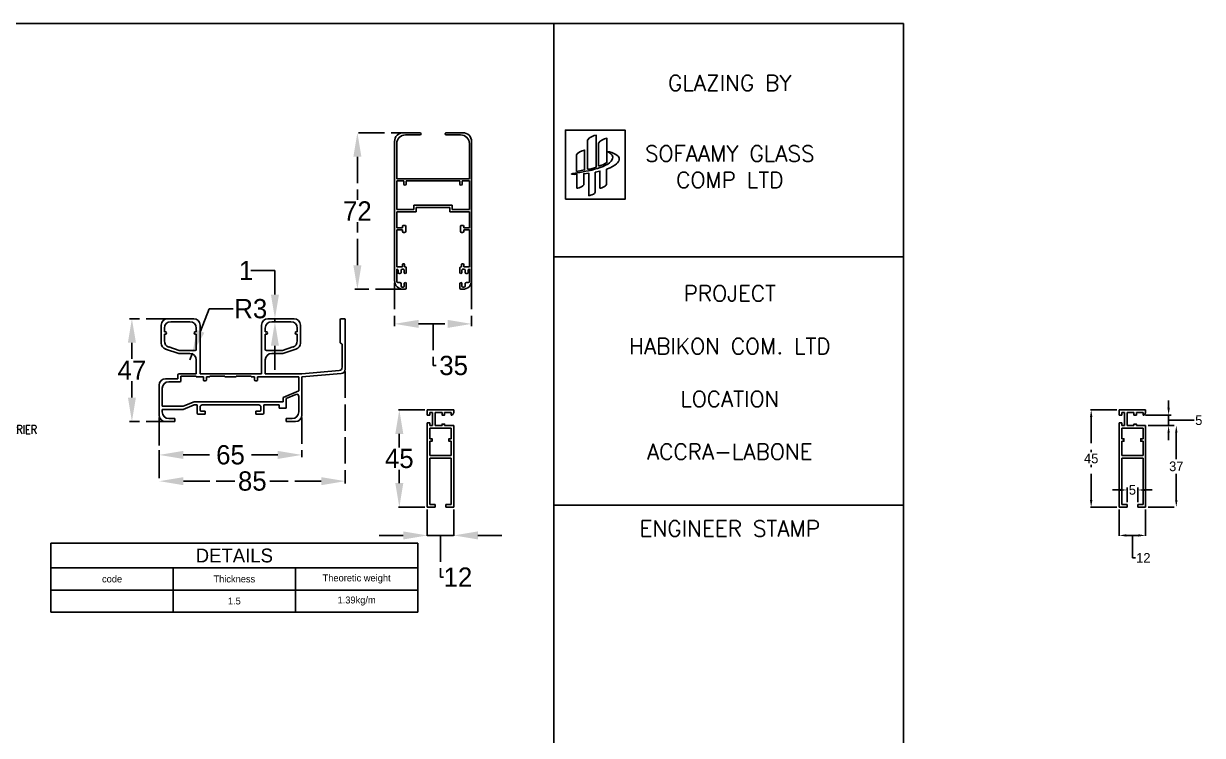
# Model space of a CAD drawing. Header units: millimetres. Extents: x -27371 to -844, y 11365 to 35579.
# Drawn here: x -14445 to -13907, y 11690 to 12015 of the extents above; entities that cross this region are included whole.
import ezdxf
from ezdxf import colors
from ezdxf.entities.mleader import LeaderData, LeaderLine
from ezdxf.math import Vec2, Vec3

# ---------------------------------------------------------------- set-up
doc = ezdxf.new("R2010")
doc.units = ezdxf.units.MM
doc.linetypes.add('ACAD_ISO02W100', pattern=[15, 12, -3])
doc.linetypes.add('ACAD_ISO12W100', pattern=[21, 12, -3, 0, -3, 0, -3])
doc.layers.get('Defpoints').update_dxf_attribs({"color": 140})
doc.layers.add('TEXT', color=7, linetype='Continuous', lineweight=20)
doc.styles.add('Annotative', font='romans.shx')
doc.styles.add('RomanS', font='romans.shx')
doc.dimstyles.new('1-1', dxfattribs={"dimscale": 1.1, "dimtxt": 3, "dimasz": 1.5, "dimexe": 1, "dimexo": 1, "dimtad": 0, "dimtih": 1, "dimtoh": 1, "dimdec": 1, "dimdsep": 46, "dimtxsty": 'Standard', "dimcen": 2.5, "dimclrd": 1, "dimclre": 1, "dimclrt": 7, "dimadec": 0, "dimazin": 0, "dimtfac": 1, "dimtdec": 1, "dimtmove": 1, "dimatfit": 3, "dimfxl": 1, "dimlwd": -1, "dimlwe": -1, "dimarcsym": 0})

# ---------------------------------------------------------------- blocks, each defined once
blk = doc.blocks.new('_DotSmall')
at = {"color": 0, "linetype": 'ByBlock', "const_width": 0.5}
blk.add_lwpolyline([(-0.0625, 0, 1), (0.0625, 0, 1)], format="xyb", close=True, dxfattribs=at)
blk = doc.blocks.new('trialco frame without cover')
at = {"color": 5}
for p, q in [((-77.8, 46.5), (-77.8, 23.96)), ((-77.3, 47), (-76, 47)), ((-75.5, 46.5), (-75.5, 36)), ((-57.3, 35.81), (-57.3, 44.1)), ((-54.4, 47), (-42.5, 47)), ((-53, 45.6), (-44.2, 45.6)), ((-39.6, 21.8), (-39.6, 44.1)), ((-11.5, 21.8), (-11.5, 44.1)), ((3.3, 47), (-8.6, 47)), ((1.9, 45.6), (-6.9, 45.6)), ((6.2, 35.81), (6.2, 44.1)), ((-55.9, 41), (-55.9, 42.7)), ((-55.9, 41), (-55.4, 41)), ((-55.9, 36.82), (-55.9, 40)), ((-55.4, 40), (-55.9, 40)), ((-54.9, 40.5), (-54.9, 40.5)), ((-42.3, 40.5), (-42.3, 40.5)), ((-41.3, 41), (-41.8, 41)), ((-41.8, 40), (-41.3, 40)), ((-41.3, 42.7), (-41.3, 41)), ((-41.3, 40), (-41.3, 33)), ((-9.8, 42.7), (-9.8, 41)), ((-9.8, 41), (-9.3, 41)), ((-9.3, 40), (-9.8, 40)), ((-9.8, 40), (-9.8, 33)), ((-8.8, 40.5), (-8.8, 40.5)), ((3.8, 40.5), (3.8, 40.5)), ((4.8, 41), (4.3, 41)), ((4.3, 40), (4.8, 40)), ((4.8, 41), (4.8, 42.7)), ((4.8, 36.82), (4.8, 40)), ((-75.5, 36), (-76.4, 35.31)), ((-76.4, 35.31), (-76.4, 24.79)), ((-49.3, 31.1), (-55.3, 33.05)), ((-49.08, 32.5), (-53.9, 34.07)), ((-49.08, 32.5), (-41.8, 32.5)), ((-2.02, 32.5), (-9.3, 32.5)), ((-2.02, 32.5), (2.8, 34.07)), ((-1.8, 31.1), (4.2, 33.05)), ((-49.3, 31.1), (-44.2, 31.1)), ((-41.3, 21.8), (-41.3, 28.2)), ((-9.8, 21.8), (-9.8, 28.2)), ((-1.8, 31.1), (-6.9, 31.1)), ((-58, 20.4), (-75.97, 21.97)), ((-57.94, 21.8), (-75.03, 23.3)), ((-57.94, 21.8), (-56.6, 21.8)), ((-57.94, 21.8), (-57.3, 21.8)), ((-56.6, 21.8), (-41.3, 21.8)), ((-39.6, 21.8), (-11.5, 21.8)), ((-9.8, 21.8), (-1.9, 21.8)), ((-58, 3), (-58, 20.4)), ((-56.6, 20.4), (-37.8, 20.4)), ((-56.6, 14), (-56.6, 20.4)), ((-37.8, 20.4), (-37.8, 19.1)), ((-37.3, 18.6), (-36.9, 18.6)), ((-36.4, 20.4), (-34.8, 20.4)), ((-36.4, 19.1), (-36.4, 20.4)), ((-34.8, 20.7), (-28, 20.7)), ((-34.8, 20.4), (-34.8, 20.7)), ((-28, 20.4), (-28, 20.7)), ((-28, 20.4), (-22.8, 20.4)), ((-16, 20.7), (-22.8, 20.7)), ((-22.8, 20.4), (-22.8, 20.7)), ((-16, 20.4), (-16, 20.7)), ((-16, 20.4), (-14.4, 20.4)), ((-14.4, 19.1), (-14.4, 20.4)), ((-13.5, 18.6), (-13.9, 18.6)), ((-13, 20.4), (-9.8, 20.4)), ((-13, 20.4), (-13, 19.1)), ((-9.8, 20.7), (-2.8, 20.7)), ((-9.8, 20.7), (-9.8, 20.4)), ((-2.8, 18.7), (-2.8, 20.7)), ((-2.3, 18.2), (2.8, 18.2)), ((-1.4, 19.6), (-1.4, 21.3)), ((-1.4, 19.6), (4.2, 19.6)), ((7.2, 3), (7.2, 16.6)), ((-49.4, 11.08), (-56.6, 14)), ((-56.6, 4.4), (-56.6, 11.48)), ((-50.8, 10.5), (-55.2, 12.4)), ((-49.4, 9), (-49.4, 11.08)), ((5.8, 7), (5.8, 15.2)), ((-50.8, 9), (-50.8, 10.5)), ((-50.8, 6.2), (-50.8, 9)), ((-47.6, 6.2), (-50.8, 6.2)), ((-49.4, 9), (-8.8, 9)), ((-40.6, 7.6), (-47.6, 7.6)), ((-47.6, 7.6), (-47.6, 6.2)), ((-40.6, 3.9), (-40.6, 7.6)), ((-39.3, 5.3), (-39.3, 6.6)), ((-38.3, 7.6), (-12.5, 7.6)), ((-11.5, 5.3), (-11.5, 6.6)), ((-10.2, 3.9), (-10.2, 7.6)), ((-10.2, 7.6), (-8.8, 7.6)), ((-8.8, 9), (-3.8, 7)), ((-8.8, 7.6), (-3.8, 5.6)), ((-3.8, 7), (5.8, 7)), ((-3.8, 5.6), (5.8, 5.6)), ((5.8, 4.4), (5.8, 5.6)), ((-55, 0), (-50.8, 0)), ((-53.6, 1.4), (-50.8, 1.4)), ((-50.8, 1.4), (-50.8, 0)), ((-40.1, 3.4), (-36.9, 3.4)), ((-38.8, 4.8), (-36.9, 4.8)), ((-36.9, 3.4), (-36.9, 4.8)), ((-13.9, 3.4), (-13.9, 4.8)), ((-12, 4.8), (-13.9, 4.8)), ((-10.7, 3.4), (-13.9, 3.4)), ((0, 1.4), (2.8, 1.4)), ((0, 1.4), (0, 0)), ((0, 0), (4.2, 0))]:
    blk.add_line(p, q, dxfattribs=at)
for centre, radius, start, end in [((-77.3, 46.5), 0.5, 90, 180), ((-76, 46.5), 0.5, 0, 90), ((-54.4, 44.1), 2.9, 90, 180), ((-53, 42.7), 2.9, 90, 180), ((-44.2, 42.7), 2.9, 0, 90), ((-42.5, 44.1), 2.9, 0, 90), ((-8.6, 44.1), 2.9, 90, 180), ((-6.9, 42.7), 2.9, 90, 180), ((1.9, 42.7), 2.9, 0, 90), ((3.3, 44.1), 2.9, 0, 90), ((-55.4, 40.5), 0.5, 0, 90), ((-55.4, 40.5), 0.5, 270, 0), ((-41.8, 40.5), 0.5, 90, 180), ((-41.8, 40.5), 0.5, 180, 270), ((-9.3, 40.5), 0.5, 0, 90), ((-9.3, 40.5), 0.5, 270, 0), ((4.3, 40.5), 0.5, 90, 180), ((4.3, 40.5), 0.5, 180, 270), ((-54.4, 35.81), 2.9, 180, 252), ((-53, 36.82), 2.9, 180, 252), ((-41.8, 33), 0.5, 270, 360), ((-9.3, 33), 0.5, 180, 270), ((1.9, 36.82), 2.9, 288, 0), ((3.3, 35.81), 2.9, 288, 0), ((-44.2, 28.2), 2.9, 0, 90), ((-6.9, 28.2), 2.9, 90, 180), ((-75.8, 23.96), 2, 180, 265), ((-74.9, 24.79), 1.5, 180, 265), ((-1.9, 21.3), 0.5, 0, 90), ((-37.3, 19.1), 0.5, 180, 270), ((-36.9, 19.1), 0.5, 270, 0), ((-13.9, 19.1), 0.5, 180, 270), ((-13.5, 19.1), 0.5, 270, 0), ((-2.3, 18.7), 0.5, 180, 270), ((2.8, 15.2), 3, 0, 90), ((4.2, 16.6), 3, 0, 90), ((-55.6, 11.48), 1, 66.6823, 180), ((-38.3, 6.6), 1, 90, 180), ((-12.5, 6.6), 1, 0, 90), ((-55, 3), 3, 180, 270), ((-53.6, 4.4), 3, 180, 270), ((-40.1, 3.9), 0.5, 180, 270), ((-38.8, 5.3), 0.5, 180, 270), ((-12, 5.3), 0.5, 270, 0), ((-10.7, 3.9), 0.5, 270, 0), ((2.8, 4.4), 3, 270, 0), ((4.2, 3), 3, 270, 0)]:
    blk.add_arc(centre, radius, start, end, dxfattribs=at)
blk = doc.blocks.new('trialco leaf')
at = {"color": 3}
for p, q in [((-26.3, 0), (-25.4, 0)), ((0.9, 0), (0, 0)), ((-30.3, -4), (-30.3, -67.5)), ((-29.3, -3.55), (-29.3, -9.19)), ((-27.8, -3.05), (-28.8, -3.05)), ((-27.3, -1.5), (-27.3, -2.55)), ((-26.8, -1), (-26.4, -1)), ((-25.9, -1.5), (-25.9, -2.55)), ((-25.4, -3.05), (-25.4, -3.05)), ((-24.9, -0.5), (-24.9, -2.55)), ((-0.5, -0.5), (-0.5, -2.55)), ((0, -3.05), (0, -3.05)), ((0.5, -1.5), (0.5, -2.55)), ((1.4, -1), (1, -1)), ((1.9, -1.5), (1.9, -2.55)), ((2.4, -3.05), (3.4, -3.05)), ((3.9, -3.55), (3.9, -9.19)), ((4.9, -4), (4.9, -67.5)), ((-29.3, -10.2), (-29.3, -27.1)), ((-29.3, -10.2), (-26.7, -10.2)), ((-28.7, -8.7), (-28.7, -7.65)), ((-27.8, -7.15), (-28.2, -7.15)), ((-27.3, -8.7), (-27.3, -7.65)), ((-26.8, -9.2), (-26.4, -9.2)), ((-26.7, -10.2), (-26.7, -11.2)), ((-25.9, -8.7), (-25.9, -7.65)), ((-25.7, -10.2), (-25.4, -10.2)), ((-25.7, -10.2), (-25.7, -11.2)), ((-25.4, -7.15), (-25.4, -7.15)), ((-24.9, -9.7), (-24.9, -7.65)), ((-0.5, -9.7), (-0.5, -7.65)), ((0, -7.15), (0, -7.15)), ((0.3, -10.2), (0, -10.2)), ((0.3, -10.2), (0.3, -11.2)), ((0.5, -8.7), (0.5, -7.65)), ((1.4, -9.2), (1, -9.2)), ((3.9, -10.2), (1.3, -10.2)), ((1.3, -10.2), (1.3, -11.2)), ((1.9, -8.7), (1.9, -7.65)), ((2.4, -7.15), (2.8, -7.15)), ((3.3, -8.7), (3.3, -7.65)), ((3.9, -10.2), (3.9, -27.1)), ((-26.2, -11.7), (-26.2, -11.7)), ((0.8, -11.7), (0.8, -11.7)), ((-26.7, -27.1), (-26.7, -26.5)), ((-26.2, -26), (-25.7, -26)), ((-25.2, -26.5), (-25.2, -28.1)), ((-25.2, -28.7), (-25.2, -26.5)), ((-0.2, -26.5), (-0.2, -28.1)), ((-0.2, -28.7), (-0.2, -26.5)), ((0.8, -26), (0.3, -26)), ((1.3, -27.1), (1.3, -26.5)), ((-29.3, -27.1), (-26.7, -27.1)), ((-29.3, -28.1), (-29.3, -35.4)), ((-29.3, -28.1), (-26.7, -28.1)), ((-26.7, -28.1), (-26.7, -28.7)), ((-26.2, -29.2), (-25.7, -29.2)), ((0.8, -29.2), (0.3, -29.2)), ((3.9, -27.1), (1.3, -27.1)), ((3.9, -28.1), (1.3, -28.1)), ((1.3, -28.1), (1.3, -28.7)), ((3.9, -28.1), (3.9, -35.4)), ((-29.3, -35.4), (-20.4, -35.4)), ((-29.3, -36.4), (-29.3, -49.5)), ((-29.3, -36.4), (-21.4, -36.4)), ((-21.4, -38.4), (-21.4, -36.4)), ((-20.4, -37.4), (-20.4, -35.4)), ((-20.4, -37.4), (-5, -37.4)), ((-5, -35.4), (3.9, -35.4)), ((-5, -37.4), (-5, -35.4)), ((-4, -36.4), (3.9, -36.4)), ((-4, -38.4), (-4, -36.4)), ((3.9, -36.4), (3.9, -49.5)), ((-21.4, -38.4), (-4, -38.4)), ((-26, -49.5), (-26, -48)), ((-25.5, -47.5), (-25.5, -47.5)), ((-25, -49.5), (-25, -48)), ((-0.4, -49.5), (-0.4, -48)), ((0.1, -47.5), (0.1, -47.5)), ((0.6, -49.5), (0.6, -48)), ((-29.3, -49.5), (-26, -49.5)), ((-29.3, -50.5), (-29.3, -66.5)), ((-29.3, -50.5), (3.9, -50.5)), ((-25, -49.5), (-0.4, -49.5)), ((0.6, -49.5), (3.9, -49.5)), ((3.9, -50.5), (3.9, -66.5)), ((-26.3, -71.5), (-18.7, -71.5)), ((-25.3, -70.5), (-18.7, -70.5)), ((-18.2, -71), (-18.2, -71)), ((-7.2, -71), (-7.2, -71)), ((-6.7, -70.5), (-0.1, -70.5)), ((-6.7, -71.5), (0.9, -71.5))]:
    blk.add_line(p, q, dxfattribs=at)
for centre, radius, start, end in [((-26.3, -4), 4, 90, 180), ((-25.4, -0.5), 0.5, 0, 90), ((0, -0.5), 0.5, 90, 180), ((0.9, -4), 4, 0, 90), ((-28.8, -3.55), 0.5, 90, 180), ((-27.8, -2.55), 0.5, 270, 0), ((-26.8, -1.5), 0.5, 90, 180), ((-26.4, -1.5), 0.5, 0, 90), ((-25.4, -2.55), 0.5, 180, 270), ((-25.4, -2.55), 0.5, 270, 0), ((0, -2.55), 0.5, 180, 270), ((0, -2.55), 0.5, 270, 0), ((1, -1.5), 0.5, 90, 180), ((1.4, -1.5), 0.5, 0, 90), ((2.4, -2.55), 0.5, 180, 270), ((3.4, -3.55), 0.5, 0, 90), ((-29.2, -8.7), 0.5, 258.463, 0), ((-28.2, -7.65), 0.5, 90, 180), ((-27.8, -7.65), 0.5, 0, 90), ((-26.8, -8.7), 0.5, 180, 270), ((-26.4, -8.7), 0.5, 270, 0), ((-25.4, -7.65), 0.5, 90, 180), ((-25.4, -7.65), 0.5, 0, 90), ((-25.4, -9.7), 0.5, 270, 0), ((0, -7.65), 0.5, 90, 180), ((0, -9.7), 0.5, 180, 270), ((0, -7.65), 0.5, 0, 90), ((1, -8.7), 0.5, 180, 270), ((1.4, -8.7), 0.5, 270, 0), ((2.4, -7.65), 0.5, 90, 180), ((2.8, -7.65), 0.5, 0, 90), ((3.8, -8.7), 0.5, 180, 281.537), ((-26.2, -11.2), 0.5, 180, 270), ((-26.2, -11.2), 0.5, 270, 0), ((0.8, -11.2), 0.5, 180, 270), ((0.8, -11.2), 0.5, 270, 0), ((-26.2, -26.5), 0.5, 90, 180), ((-25.7, -26.5), 0.5, 0, 90), ((0.3, -26.5), 0.5, 90, 180), ((0.8, -26.5), 0.5, 0, 90), ((-26.2, -28.7), 0.5, 180, 270), ((-25.7, -28.7), 0.5, 270, 0), ((0.3, -28.7), 0.5, 180, 270), ((0.8, -28.7), 0.5, 270, 0), ((-25.5, -48), 0.5, 90, 180), ((-25.5, -48), 0.5, 0, 90), ((0.1, -48), 0.5, 90, 180), ((0.1, -48), 0.5, 0, 90), ((-26.3, -67.5), 4, 180, 270), ((-25.3, -66.5), 4, 180, 270), ((-0.1, -66.5), 4, 270, 0), ((0.9, -67.5), 4, 270, 0), ((-18.7, -71), 0.5, 0, 90), ((-18.7, -71), 0.5, 270, 0), ((-6.7, -71), 0.5, 90, 180), ((-6.7, -71), 0.5, 180, 270)]:
    blk.add_arc(centre, radius, start, end, dxfattribs=at)
blk = doc.blocks.new('TRIALCO NET')
at = {"color": 2}
for p, q in [((-44.5, 3.6), (-44.5, -8.5)), ((-44.5, 3.6), (-43.3, 3.6)), ((-43.3, 3.6), (-42.28, 3.19)), ((-43.3, 2.4), (-43.3, -0.6)), ((-43.3, 2.4), (-42.1, 2.4)), ((-42.1, 2.59), (-42.1, 2.4)), ((-37.3, 3.6), (0, 3.6)), ((-37.3, 3.6), (-37.3, -0.6)), ((-36.1, 2.4), (-31.29, 2.4)), ((-36.1, 2.4), (-36.1, -7.3)), ((-30.14, 2.4), (-23.6, 2.4)), ((-23.6, 2.4), (-23.6, -7.3)), ((-22.4, 2.4), (-22.4, -7.3)), ((-22.4, 2.4), (-1.2, 2.4)), ((-1.2, 2.4), (-1.2, 0)), ((-1.2, 0), (0, 0)), ((0, 3.6), (0, 0)), ((-43.3, -1.75), (-43.3, -4.9)), ((-43.3, -4.9), (-37.3, -4.9)), ((-37.3, -1.75), (-37.3, -4.9)), ((-1.2, -4.9), (-1.2, -7.3)), ((-1.2, -4.9), (0, -4.9)), ((0, -4.9), (0, -8.5)), ((-44.5, -8.5), (-42.1, -8.5)), ((-43.3, -6.1), (-43.3, -7.3)), ((-43.3, -6.1), (-37.3, -6.1)), ((-43.3, -7.3), (-42.1, -7.3)), ((-42.1, -7.3), (-42.1, -8.5)), ((-38.5, -7.3), (-37.3, -7.3)), ((-38.5, -7.3), (-38.5, -8.5)), ((-38.5, -8.5), (0, -8.5)), ((-37.3, -6.1), (-37.3, -7.3)), ((-36.1, -7.3), (-31.29, -7.3)), ((-30.14, -7.3), (-23.6, -7.3)), ((-22.4, -7.3), (-1.2, -7.3))]:
    blk.add_line(p, q, dxfattribs=at)
for points in [[(-31.29, 2.4), (-31.29, 1.4), (-30.14, 1.4), (-30.14, 2.4)], [(-43.3, -0.6), (-42.1, -0.6), (-42.1, -1.75), (-43.3, -1.75)], [(-37.3, -0.6), (-38, -0.6), (-38, -1.75), (-37.3, -1.75)], [(-31.29, -7.3), (-31.29, -6.3), (-30.14, -6.3), (-30.14, -7.3)]]:
    blk.add_lwpolyline(points, dxfattribs=at)
blk.add_arc((-43.19, 2.6), 1.09, 359.3357, 33.1171, dxfattribs=at)
blk = doc.blocks.new('*D43')
at = {"color": 3, "linetype": 'ACAD_ISO02W100', "transparency": 16777216}
for p, q in [((-14383.23, 11834.77), (-14383.23, 11816.57)), ((-14318.03, 11834.77), (-14318.03, 11816.57)), ((-14372.23, 11817.67), (-14358.65, 11817.67)), ((-14329.03, 11817.67), (-14342.61, 11817.67))]:
    blk.add_line(p, q, dxfattribs=at)
at = {"color": 3, "linetype": 'ACAD_ISO12W100', "transparency": 16777216}
for points in [[(-14372.23, 11819.5), (-14372.23, 11815.83), (-14383.23, 11817.67)], [(-14329.03, 11819.5), (-14329.03, 11815.83), (-14318.03, 11817.67)]]:
    blk.add_solid(points, dxfattribs=at)
at = {"layer": 'Defpoints', "color": 0, "linetype": 'ACAD_ISO12W100', "transparency": 16777216}
for p in [(-14383.23, 11835.87), (-14318.03, 11835.87), (-14318.03, 11817.67)]:
    blk.add_point(p, dxfattribs=at)
at = {"color": 7, "linetype": 'ACAD_ISO12W100', "transparency": 16777216, "insert": (-14350.63, 11817.67), "char_height": 8.8, "attachment_point": 5}
blk.add_mtext('65', dxfattribs=at)
blk = doc.blocks.new('*D44')
at = {"color": 3, "linetype": 'ACAD_ISO02W100', "transparency": 16777216}
for p, q in [((-14377.13, 11879.87), (-14396.74, 11879.87)), ((-14395.64, 11868.87), (-14395.64, 11861.46)), ((-14395.64, 11843.87), (-14395.64, 11851.28)), ((-14377.13, 11832.87), (-14396.74, 11832.87))]:
    blk.add_line(p, q, dxfattribs=at)
at = {"color": 3, "linetype": 'ACAD_ISO12W100', "transparency": 16777216}
for points in [[(-14397.47, 11868.87), (-14393.8, 11868.87), (-14395.64, 11879.87)], [(-14397.47, 11843.87), (-14393.8, 11843.87), (-14395.64, 11832.87)]]:
    blk.add_solid(points, dxfattribs=at)
at = {"layer": 'Defpoints', "color": 0, "linetype": 'ACAD_ISO12W100', "transparency": 16777216}
for p in [(-14395.64, 11879.87), (-14376.03, 11879.87), (-14376.03, 11832.87)]:
    blk.add_point(p, dxfattribs=at)
at = {"color": 7, "linetype": 'ACAD_ISO12W100', "transparency": 16777216, "insert": (-14395.64, 11856.37), "char_height": 8.8, "attachment_point": 5}
blk.add_mtext('47', dxfattribs=at)
blk = doc.blocks.new('*D45')
at = {"color": 3, "linetype": 'ACAD_ISO02W100', "transparency": 16777216}
for p, q in [((-14298.23, 11855.73), (-14298.23, 11804.59)), ((-14383.13, 11834.01), (-14383.13, 11804.59)), ((-14372.13, 11805.69), (-14348.7, 11805.69)), ((-14309.23, 11805.69), (-14332.66, 11805.69))]:
    blk.add_line(p, q, dxfattribs=at)
at = {"color": 3, "linetype": 'ACAD_ISO12W100', "transparency": 16777216}
for points in [[(-14372.13, 11807.52), (-14372.13, 11803.85), (-14383.13, 11805.69)], [(-14309.23, 11807.52), (-14309.23, 11803.85), (-14298.23, 11805.69)]]:
    blk.add_solid(points, dxfattribs=at)
at = {"layer": 'Defpoints', "color": 0, "linetype": 'ACAD_ISO12W100', "transparency": 16777216}
for p in [(-14298.23, 11856.83), (-14383.13, 11835.11), (-14298.23, 11805.69)]:
    blk.add_point(p, dxfattribs=at)
at = {"color": 7, "linetype": 'ACAD_ISO12W100', "transparency": 16777216, "insert": (-14340.68, 11805.69), "char_height": 8.8, "attachment_point": 5}
blk.add_mtext('85', dxfattribs=at)
blk = doc.blocks.new('*D46')
at = {"color": 3, "linetype": 'ACAD_ISO02W100', "transparency": 16777216}
for p, q in [((-14341.35, 11901.87), (-14330.35, 11901.87)), ((-14330.35, 11890.87), (-14330.35, 11901.87)), ((-14328.53, 11879.87), (-14331.45, 11879.87)), ((-14328.53, 11878.47), (-14331.45, 11878.47)), ((-14330.35, 11878.47), (-14330.35, 11879.87)), ((-14330.35, 11867.47), (-14330.35, 11856.47))]:
    blk.add_line(p, q, dxfattribs=at)
at = {"color": 3, "linetype": 'ACAD_ISO12W100', "transparency": 16777216}
for points in [[(-14332.18, 11890.87), (-14328.52, 11890.87), (-14330.35, 11879.87)], [(-14332.18, 11867.47), (-14328.52, 11867.47), (-14330.35, 11878.47)]]:
    blk.add_solid(points, dxfattribs=at)
at = {"layer": 'Defpoints', "color": 0, "linetype": 'ACAD_ISO12W100', "transparency": 16777216}
for p in [(-14330.35, 11879.87), (-14327.43, 11879.87), (-14327.43, 11878.47)]:
    blk.add_point(p, dxfattribs=at)
at = {"color": 7, "linetype": 'ACAD_ISO12W100', "transparency": 16777216, "insert": (-14343.5, 11901.87), "char_height": 8.8, "attachment_point": 5}
blk.add_mtext('1', dxfattribs=at)
blk = doc.blocks.new('*D47')
at = {"color": 3, "linetype": 'ACAD_ISO02W100', "transparency": 16777216}
for p, q in [((-14265.26, 11964.78), (-14293.81, 11964.78)), ((-14292.71, 11953.78), (-14292.71, 11934.12)), ((-14292.71, 11904.28), (-14292.71, 11923.94)), ((-14272.41, 11893.28), (-14293.81, 11893.28))]:
    blk.add_line(p, q, dxfattribs=at)
at = {"color": 3, "linetype": 'ACAD_ISO12W100', "transparency": 16777216}
for points in [[(-14294.54, 11953.78), (-14290.87, 11953.78), (-14292.71, 11964.78)], [(-14294.54, 11904.28), (-14290.87, 11904.28), (-14292.71, 11893.28)]]:
    blk.add_solid(points, dxfattribs=at)
at = {"layer": 'Defpoints', "color": 0, "linetype": 'ACAD_ISO12W100', "transparency": 16777216}
for p in [(-14264.16, 11964.78), (-14292.71, 11893.28), (-14271.31, 11893.28)]:
    blk.add_point(p, dxfattribs=at)
at = {"color": 7, "linetype": 'ACAD_ISO12W100', "transparency": 16777216, "insert": (-14292.71, 11929.03), "char_height": 8.8, "attachment_point": 5}
blk.add_mtext('72', dxfattribs=at)
blk = doc.blocks.new('*D48')
at = {"color": 3, "linetype": 'ACAD_ISO02W100', "transparency": 16777216}
for p, q in [((-14275.76, 11896.18), (-14275.76, 11876.39)), ((-14240.56, 11896.18), (-14240.56, 11876.39)), ((-14264.76, 11877.49), (-14251.56, 11877.49)), ((-14258.16, 11877.49), (-14258.16, 11858.45)), ((-14258.16, 11858.45), (-14256.79, 11858.45))]:
    blk.add_line(p, q, dxfattribs=at)
at = {"color": 3, "linetype": 'ACAD_ISO12W100', "transparency": 16777216}
for points in [[(-14264.76, 11879.32), (-14264.76, 11875.66), (-14275.76, 11877.49)], [(-14251.56, 11879.32), (-14251.56, 11875.66), (-14240.56, 11877.49)]]:
    blk.add_solid(points, dxfattribs=at)
at = {"layer": 'Defpoints', "color": 0, "linetype": 'ACAD_ISO12W100', "transparency": 16777216}
for p in [(-14275.76, 11897.28), (-14240.56, 11897.28), (-14240.56, 11877.49)]:
    blk.add_point(p, dxfattribs=at)
at = {"color": 7, "linetype": 'ACAD_ISO12W100', "transparency": 16777216, "insert": (-14248.76, 11858.45), "char_height": 8.8, "attachment_point": 5}
blk.add_mtext('35', dxfattribs=at)
blk = doc.blocks.new('*D49')
at = {"color": 3, "linetype": 'ACAD_ISO02W100', "transparency": 16777216}
for p, q in [((-14260.79, 11792.67), (-14260.79, 11779.81)), ((-14248.69, 11792.67), (-14248.69, 11779.81)), ((-14271.79, 11780.91), (-14282.79, 11780.91)), ((-14260.79, 11780.91), (-14248.69, 11780.91)), ((-14260.79, 11780.91), (-14248.69, 11780.91)), ((-14254.74, 11780.91), (-14254.74, 11761.86)), ((-14237.69, 11780.91), (-14226.69, 11780.91)), ((-14254.74, 11761.86), (-14253.37, 11761.86))]:
    blk.add_line(p, q, dxfattribs=at)
at = {"color": 3, "linetype": 'ACAD_ISO12W100', "transparency": 16777216}
for points in [[(-14271.79, 11782.74), (-14271.79, 11779.07), (-14260.79, 11780.91)], [(-14237.69, 11782.74), (-14237.69, 11779.07), (-14248.69, 11780.91)]]:
    blk.add_solid(points, dxfattribs=at)
at = {"layer": 'Defpoints', "color": 0, "linetype": 'ACAD_ISO12W100', "transparency": 16777216}
for p in [(-14260.79, 11793.77), (-14248.69, 11793.77), (-14248.69, 11780.91)]:
    blk.add_point(p, dxfattribs=at)
at = {"color": 7, "linetype": 'ACAD_ISO12W100', "transparency": 16777216, "insert": (-14246.81, 11761.86), "char_height": 8.8, "attachment_point": 5}
blk.add_mtext('12', dxfattribs=at)
blk = doc.blocks.new('*D50')
at = {"color": 3, "linetype": 'ACAD_ISO02W100', "transparency": 16777216}
for p, q in [((-14261.89, 11838.27), (-14274.66, 11838.27)), ((-14273.56, 11827.27), (-14273.56, 11821.1)), ((-14273.56, 11804.77), (-14273.56, 11810.93)), ((-14261.89, 11793.77), (-14274.66, 11793.77))]:
    blk.add_line(p, q, dxfattribs=at)
at = {"color": 3, "linetype": 'ACAD_ISO12W100', "transparency": 16777216}
for points in [[(-14275.39, 11827.27), (-14271.73, 11827.27), (-14273.56, 11838.27)], [(-14275.39, 11804.77), (-14271.73, 11804.77), (-14273.56, 11793.77)]]:
    blk.add_solid(points, dxfattribs=at)
at = {"layer": 'Defpoints', "color": 0, "linetype": 'ACAD_ISO12W100', "transparency": 16777216}
for p in [(-14273.56, 11838.27), (-14260.79, 11838.27), (-14260.79, 11793.77)]:
    blk.add_point(p, dxfattribs=at)
at = {"color": 7, "linetype": 'ACAD_ISO12W100', "transparency": 16777216, "insert": (-14273.56, 11816.02), "char_height": 8.8, "attachment_point": 5}
blk.add_mtext('45', dxfattribs=at)
blk = doc.blocks.new('*D91')
at = {"color": 3, "linetype": 'ACAD_ISO02W100', "transparency": 16777216}
for p, q in [((-14360.41, 11884.39), (-14364.26, 11874.09)), ((-14349.41, 11884.39), (-14360.41, 11884.39)), ((-14369.13, 11861.07), (-14368.12, 11863.78))]:
    blk.add_line(p, q, dxfattribs=at)
at = {"color": 3, "linetype": 'ACAD_ISO12W100', "transparency": 16777216}
blk.add_solid([(-14365.98, 11874.73), (-14362.55, 11873.45), (-14368.12, 11863.78)], dxfattribs=at)
at = {"layer": 'Defpoints', "color": 0, "linetype": 'ACAD_ISO12W100', "transparency": 16777216}
for p in [(-14368.12, 11863.78), (-14369.13, 11861.07)]:
    blk.add_point(p, dxfattribs=at)
at = {"color": 7, "linetype": 'ACAD_ISO12W100', "transparency": 16777216, "insert": (-14341.39, 11884.39), "char_height": 8.8, "attachment_point": 5}
blk.add_mtext('R3', dxfattribs=at)
blk = doc.blocks.new('*T93')
at = {"color": 0, "linetype": 'ByBlock', "lineweight": -2, "ltscale": 1.3, "transparency": 16777216}
for p, q in [((0, 0), (167.45, 0)), ((0, 0), (0, -31.43)), ((167.45, 0), (167.45, -31.43)), ((0, -11.31), (167.45, -11.31)), ((55.82, -11.31), (55.82, -31.43)), ((111.63, -11.31), (111.63, -31.43)), ((0, -21.37), (167.45, -21.37)), ((0, -31.43), (167.45, -31.43))]:
    blk.add_line(p, q, dxfattribs=at)
at = {"color": 0, "ltscale": 1.3, "transparency": 16777216, "attachment_point": 5}
for s, insert, char_height, width in [('DETAILS', (83.72, -5.65), 6.33, 166.5073), ('code', (27.91, -16.34), 3.165, 54.8771), ('Thickness', (83.72, -16.34), 3.165, 54.8771), ('Theoretic weight', (139.54, -16.34), 3.1649, 54.8771), ('1.5', (83.72, -26.4), 3.165, 54.8771), ('1.39kg/m', (139.54, -26.4), 3.165, 54.8771)]:
    blk.add_mtext(s, dxfattribs=dict(at, insert=insert, char_height=char_height, width=width))
blk = doc.blocks.new('*D100')
at = {"color": 3, "linetype": 'ACAD_ISO02W100', "transparency": 16777216}
for p, q in [((-13944.95, 11792.67), (-13944.95, 11779.81)), ((-13932.85, 11792.67), (-13932.85, 11779.81)), ((-13941.65, 11780.91), (-13936.15, 11780.91)), ((-13938.9, 11780.91), (-13938.9, 11770.66)), ((-13938.9, 11770.66), (-13937.52, 11770.66))]:
    blk.add_line(p, q, dxfattribs=at)
at = {"color": 3, "linetype": 'ACAD_ISO12W100', "transparency": 16777216}
for points in [[(-13941.65, 11781.46), (-13941.65, 11780.36), (-13944.95, 11780.91)], [(-13936.15, 11781.46), (-13936.15, 11780.36), (-13932.85, 11780.91)]]:
    blk.add_solid(points, dxfattribs=at)
at = {"layer": 'Defpoints', "color": 0, "linetype": 'ACAD_ISO12W100', "transparency": 16777216}
for p in [(-13944.95, 11793.77), (-13932.85, 11793.77), (-13932.85, 11780.91)]:
    blk.add_point(p, dxfattribs=at)
at = {"color": 7, "linetype": 'ACAD_ISO12W100', "transparency": 16777216, "insert": (-13933.9, 11770.66), "char_height": 4.4, "attachment_point": 5}
blk.add_mtext('12', dxfattribs=at)
blk = doc.blocks.new('*D101')
at = {"color": 3, "linetype": 'ACAD_ISO02W100', "transparency": 16777216}
for p, q in [((-13946.05, 11838.27), (-13958.81, 11838.27)), ((-13957.71, 11834.97), (-13957.71, 11818.9)), ((-13957.71, 11797.07), (-13957.71, 11813.13)), ((-13946.05, 11793.77), (-13958.81, 11793.77))]:
    blk.add_line(p, q, dxfattribs=at)
at = {"color": 3, "linetype": 'ACAD_ISO12W100', "transparency": 16777216}
for points in [[(-13958.26, 11834.97), (-13957.16, 11834.97), (-13957.71, 11838.27)], [(-13958.26, 11797.07), (-13957.16, 11797.07), (-13957.71, 11793.77)]]:
    blk.add_solid(points, dxfattribs=at)
at = {"layer": 'Defpoints', "color": 0, "linetype": 'ACAD_ISO12W100', "transparency": 16777216}
for p in [(-13957.71, 11838.27), (-13944.95, 11838.27), (-13944.95, 11793.77)]:
    blk.add_point(p, dxfattribs=at)
at = {"color": 7, "linetype": 'ACAD_ISO12W100', "transparency": 16777216, "insert": (-13957.71, 11816.02), "char_height": 4.4, "attachment_point": 5}
blk.add_mtext('45', dxfattribs=at)
blk = doc.blocks.new('*D102')
at = {"color": 3, "linetype": 'ACAD_ISO02W100', "transparency": 16777216}
for p, q in [((-13931.75, 11831.07), (-13917.75, 11831.07)), ((-13918.85, 11827.77), (-13918.85, 11815.3)), ((-13918.85, 11797.07), (-13918.85, 11809.53)), ((-13931.75, 11793.77), (-13917.75, 11793.77))]:
    blk.add_line(p, q, dxfattribs=at)
at = {"color": 3, "linetype": 'ACAD_ISO12W100', "transparency": 16777216}
for points in [[(-13919.4, 11827.77), (-13918.3, 11827.77), (-13918.85, 11831.07)], [(-13919.4, 11797.07), (-13918.3, 11797.07), (-13918.85, 11793.77)]]:
    blk.add_solid(points, dxfattribs=at)
at = {"layer": 'Defpoints', "color": 0, "linetype": 'ACAD_ISO12W100', "transparency": 16777216}
for p in [(-13932.85, 11831.07), (-13932.85, 11793.77), (-13918.85, 11793.77)]:
    blk.add_point(p, dxfattribs=at)
at = {"color": 7, "linetype": 'ACAD_ISO12W100', "transparency": 16777216, "insert": (-13918.85, 11812.42), "char_height": 4.4, "attachment_point": 5}
blk.add_mtext('37', dxfattribs=at)
blk = doc.blocks.new('*D103')
at = {"color": 3, "linetype": 'ACAD_ISO02W100', "transparency": 16777216}
for p, q in [((-13941.35, 11796.07), (-13941.35, 11802.76)), ((-13936.45, 11796.07), (-13936.45, 11802.76)), ((-13944.65, 11801.66), (-13947.95, 11801.66)), ((-13941.35, 11801.66), (-13941.05, 11801.66)), ((-13936.45, 11801.66), (-13936.74, 11801.66)), ((-13933.15, 11801.66), (-13929.85, 11801.66))]:
    blk.add_line(p, q, dxfattribs=at)
at = {"color": 3, "linetype": 'ACAD_ISO12W100', "transparency": 16777216}
for points in [[(-13944.65, 11802.21), (-13944.65, 11801.11), (-13941.35, 11801.66)], [(-13933.15, 11802.21), (-13933.15, 11801.11), (-13936.45, 11801.66)]]:
    blk.add_solid(points, dxfattribs=at)
at = {"layer": 'Defpoints', "color": 0, "linetype": 'ACAD_ISO12W100', "transparency": 16777216}
for p in [(-13936.45, 11801.66), (-13941.35, 11794.97), (-13936.45, 11794.97)]:
    blk.add_point(p, dxfattribs=at)
at = {"color": 7, "linetype": 'ACAD_ISO12W100', "transparency": 16777216, "insert": (-13938.9, 11801.66), "char_height": 4.4, "attachment_point": 5}
blk.add_mtext('5', dxfattribs=at)
blk = doc.blocks.new('*D104')
at = {"color": 3, "linetype": 'ACAD_ISO02W100', "transparency": 16777216}
for p, q in [((-13922.36, 11839.17), (-13922.36, 11842.47)), ((-13932.95, 11835.87), (-13921.26, 11835.87)), ((-13922.36, 11831.07), (-13922.36, 11835.87)), ((-13922.36, 11831.07), (-13922.36, 11835.87)), ((-13931.75, 11831.07), (-13921.26, 11831.07)), ((-13922.36, 11833.47), (-13912.12, 11833.47)), ((-13912.12, 11833.47), (-13910.74, 11833.47)), ((-13922.36, 11827.77), (-13922.36, 11824.47))]:
    blk.add_line(p, q, dxfattribs=at)
at = {"color": 3, "linetype": 'ACAD_ISO12W100', "transparency": 16777216}
for points in [[(-13922.91, 11839.17), (-13921.81, 11839.17), (-13922.36, 11835.87)], [(-13922.91, 11827.77), (-13921.81, 11827.77), (-13922.36, 11831.07)]]:
    blk.add_solid(points, dxfattribs=at)
at = {"layer": 'Defpoints', "color": 0, "linetype": 'ACAD_ISO12W100', "transparency": 16777216}
for p in [(-13934.05, 11835.87), (-13922.36, 11835.87), (-13932.85, 11831.07)]:
    blk.add_point(p, dxfattribs=at)
at = {"color": 7, "linetype": 'ACAD_ISO12W100', "transparency": 16777216, "insert": (-13908.59, 11833.47), "char_height": 4.4, "attachment_point": 5}
blk.add_mtext('5', dxfattribs=at)

msp = doc.modelspace()

# ---------------------------------------------------------------- linework, layer by layer
at = {"ltscale": 1.3}
for p, q in [((-14203.05, 11908.11), (-14043.46, 11908.11)), ((-14203.05, 11794.69), (-14043.46, 11794.69))]:
    msp.add_line(p, q, dxfattribs=at)
for points in [[(-15128.66, 12014.6), (-14043.46, 12014.6), (-14043.46, 11364.6), (-15128.66, 11364.6)], [(-14203.05, 12014.6), (-14043.46, 12014.6), (-14043.46, 11364.93), (-14203.05, 11364.93)]]:
    msp.add_lwpolyline(points, close=True, dxfattribs=at)
at = {"color": 0, "linetype": 'Continuous', "lineweight": 25}
msp.add_lwpolyline([(-14197.71, 11934.41), (-14197.71, 11965.99), (-14170.53, 11965.99), (-14170.53, 11934.41)], close=True, dxfattribs=at)
for points in [[(-14187.69, 11948.06), (-14187.69, 11961.36), (-14186.69, 11962.39), (-14185.48, 11963.11), (-14184.6, 11963.44), (-14183.67, 11963.61), (-14183.67, 11949.05), (-14184.45, 11948.73), (-14185.54, 11948.47), (-14186.65, 11948.2), (-14187.69, 11948.06)], [(-14182.62, 11949.48), (-14182.62, 11959.93), (-14181.8, 11960.84), (-14180.86, 11961.51), (-14179.9, 11961.95), (-14178.81, 11962.21), (-14178.81, 11951.11), (-14179.59, 11950.64), (-14180.64, 11950.17), (-14181.65, 11949.73), (-14182.62, 11949.48)], [(-14194.39, 11946.08), (-14193.29, 11946.28), (-14192.32, 11946.44), (-14191.1, 11946.66), (-14189.59, 11946.97), (-14188.34, 11947.23), (-14187.15, 11947.44), (-14185.72, 11947.7), (-14184.5, 11948.06), (-14183.12, 11948.48), (-14181.94, 11948.87), (-14180.53, 11949.35), (-14179.37, 11949.93), (-14178.36, 11950.45), (-14177.62, 11951.02), (-14176.84, 11951.77), (-14176.38, 11952.47), (-14176.23, 11953.03), (-14176.16, 11953.59), (-14176.21, 11954.03), (-14176.45, 11954.5), (-14176.7, 11954.83), (-14177.03, 11955.13), (-14177.38, 11955.44), (-14177.72, 11955.67), (-14178.04, 11955.83), (-14178.28, 11955.94), (-14178.31, 11956), (-14178.3, 11956.06), (-14178.25, 11956.1), (-14178.18, 11956.11), (-14177.63, 11956.06), (-14177.12, 11955.92), (-14176.55, 11955.7), (-14175.94, 11955.49), (-14175.29, 11955.13), (-14174.66, 11954.79), (-14174.13, 11954.37), (-14173.72, 11954.05), (-14173.4, 11953.63), (-14173.24, 11953.17), (-14173.22, 11952.74), (-14173.26, 11952.33), (-14173.41, 11951.84), (-14173.68, 11951.4), (-14174, 11951.05), (-14174.4, 11950.61), (-14175.13, 11949.98), (-14176.22, 11949.35), (-14177.27, 11948.78), (-14178.92, 11948.09), (-14178.92, 11941.35), (-14179.09, 11940.85), (-14179.39, 11940.47), (-14179.85, 11940.16), (-14180.43, 11939.9), (-14181.13, 11939.59), (-14181.62, 11939.48), (-14182, 11939.47), (-14182, 11947.25), (-14184.15, 11946.73), (-14184.15, 11937.62), (-14184.47, 11937.08), (-14184.91, 11936.78), (-14185.67, 11936.47), (-14186.24, 11936.23), (-14186.58, 11936.11), (-14187.11, 11936.06), (-14187.11, 11946.36), (-14189.36, 11946.03), (-14189.36, 11940.99), (-14189.81, 11940.54), (-14190.37, 11940.13), (-14190.87, 11939.87), (-14191.53, 11939.59), (-14192.05, 11939.46), (-14192.51, 11939.46), (-14192.51, 11945.82), (-14193.67, 11945.74), (-14194.54, 11945.79), (-14194.92, 11945.83), (-14195.03, 11945.89), (-14194.39, 11946.08)], [(-14192.72, 11947.13), (-14192.72, 11954.65), (-14192.26, 11955.34), (-14191.2, 11956.11), (-14190.11, 11956.54), (-14188.98, 11956.83), (-14188.98, 11947.89), (-14192.72, 11947.13)]]:
    msp.add_lwpolyline(points, dxfattribs=at)

# ---------------------------------------------------------------- block references
at = {"rotation": 180}
msp.add_blockref('trialco leaf', (-14270.86, 11893.28), dxfattribs=at)
at = {"color": 2, "rotation": 270}
for p in [(-14252.29, 11793.77), (-13936.45, 11793.77)]:
    msp.add_blockref('TRIALCO NET', p, dxfattribs=at)
msp.add_blockref('*T93', (-14432.6, 11777.35))

# ---------------------------------------------------------------- texts
at = {"ltscale": 1.3, "char_height": 7.2281, "width": 110.7171, "attachment_point": 1, "style": 'Annotative'}
for s, insert in [('\\pxqc;GLAZING BY', (-14178.03, 11991.09)), ('\\pxqc;SOFAAMY GLASS COMP LTD', (-14178.03, 11958.87)), ('\\pxqc;PROJECT \\P\\pq*;\\P\\pqc;HABIKON COM. LTD\\P \\PLOCATION\\P\\PACCRA-LABONE', (-14178.03, 11895.02)), ('\\pxqc;ENGINEER STAMP', (-14178.03, 11787.67))]:
    msp.add_mtext(s, dxfattribs=dict(at, insert=insert))

# ---------------------------------------------------------------- dimensions: what is measured, and where the dimension line sits
at = {"color": 3, "linetype": 'ACAD_ISO12W100'}
for base, p1, p2, override, picture, middle in [((-14292.70581885, 11893.27783413), (-14264.16057054, 11964.77783413), (-14271.31057054, 11893.27783413), {"dimtxt": 8, "dimasz": 10, "dimdec": 0, "dimclrd": 3, "dimclre": 3}, '*D47', (-14292.70581885, 11929.02783413)), ((-13922.36, 11835.87), (-13932.85, 11831.07), (-13934.05, 11835.87), {"dimtxt": 4, "dimasz": 3, "dimdec": 0, "dimclrd": 3, "dimclre": 3}, '*D104', (-13910.06, 11833.47)), ((-14273.55881482, 11838.26612182), (-14260.79120231, 11793.76612182), (-14260.79120231, 11838.26612182), {"dimtxt": 8, "dimasz": 10, "dimdec": 0, "dimclrd": 3, "dimclre": 3}, '*D50', (-14273.55881482, 11816.01612182)), ((-13957.71389058, 11838.26612182), (-13944.94627806, 11793.76612182), (-13944.94627806, 11838.26612182), {"dimtxt": 4, "dimasz": 3, "dimdec": 0, "dimclrd": 3, "dimclre": 3}, '*D101', (-13957.71389058, 11816.01612182)), ((-13918.85, 11793.77), (-13932.85, 11831.07), (-13932.85, 11793.77), {"dimtxt": 4, "dimasz": 3, "dimdec": 0, "dimclrd": 3, "dimclre": 3}, '*D102', (-13918.85, 11812.42))]:
    dim = msp.add_linear_dim(base=base, p1=p1, p2=p2, angle=90, dimstyle='1-1', override=override, dxfattribs=at)
    dim.commit()
    dim.dimension.update_dxf_attribs({"geometry": picture, "text_midpoint": middle})
dim = msp.add_linear_dim(base=(-14330.35, 11879.87), p1=(-14327.43, 11878.47), p2=(-14327.43, 11879.87), angle=90, dimstyle='1-1', override={"dimtxt": 8, "dimasz": 10, "dimdec": 0, "dimclrd": 3, "dimclre": 3}, dxfattribs=at)
dim.commit()
dim.dimension.update_dxf_attribs({"geometry": '*D46', "text_midpoint": (-14336.54, 11882.77), "dimtype": 160})
for base, p1, p2, override, picture, middle in [((-14240.56, 11877.49), (-14275.76, 11897.28), (-14240.56, 11897.28), {"dimtxt": 8, "dimasz": 10, "dimdec": 0, "dimclrd": 3, "dimclre": 3}, '*D48', (-14256.1, 11858.45)), ((-13936.45, 11801.66), (-13941.35, 11794.97), (-13936.45, 11794.97), {"dimtxt": 4, "dimasz": 3, "dimdec": 0, "dimclrd": 3, "dimclre": 3}, '*D103', (-13938.9, 11801.66)), ((-14248.69, 11780.91), (-14260.79, 11793.77), (-14248.69, 11793.77), {"dimtxt": 8, "dimasz": 10, "dimdec": 0, "dimclrd": 3, "dimclre": 3}, '*D49', (-14252.68, 11761.86)), ((-13932.85, 11780.91), (-13944.95, 11793.77), (-13932.85, 11793.77), {"dimtxt": 4, "dimasz": 3, "dimdec": 0, "dimclrd": 3, "dimclre": 3}, '*D100', (-13936.83, 11770.66))]:
    dim = msp.add_linear_dim(base=base, p1=p1, p2=p2, dimstyle='1-1', override=override, dxfattribs=at)
    dim.commit()
    dim.dimension.update_dxf_attribs({"geometry": picture, "text_midpoint": middle})
dim = msp.add_radius_dim(center=(-14369.13, 11861.07), mpoint=(-14368.12, 11863.78), dimstyle='1-1', override={"dimtxt": 8, "dimasz": 10, "dimdec": 0, "dimclrd": 3, "dimclre": 3}, dxfattribs=at)
dim.commit()
dim.dimension.update_dxf_attribs({"geometry": '*D91', "text_midpoint": (-14341.39, 11884.39)})

# ---------------------------------------------------------------- next in the draw order: leaders
at = {"layer": 'TEXT'}
ml = msp.add_multileader_mtext('Standard', dxfattribs=at)
ml.set_content('\\A1;GLAZING RUBBER{\\W0.8;-1ST BARRIER}', color=256, style='RomanS')
ml.set_leader_properties(color=8)
ml.set_arrow_properties(name='DOTSMALL')
ml.build(insert=Vec2(0, 0))
ml.multileader.update_dxf_attribs({"dogleg_length": 20, "arrow_head_size": 6, "scale": 2})
ctx = ml.context
ctx.base_point, ctx.scale, ctx.arrow_head_size, ctx.landing_gap_size, ctx.plane_origin = Vec3(-14540.14, 11931.15), 2, 6, 1, Vec3(-15871.77, 11456.23)
notes = []
notes.append((ctx, [(0, (1, 1, 0), (-14547.94, 11931.15), (1, 0), 7.79, [(0, [(-14564.31, 11940.08)], 0, [])])]))
ctx.mtext.insert, ctx.mtext.width, ctx.mtext.defined_height, ctx.mtext.line_spacing_factor, ctx.mtext.flow_direction = Vec3(-14539.14, 11933.15), 87.2381, 4.93, 1.2, 5
ctx.mtext.has_bg_fill, ctx.mtext.bg_color, ctx.mtext.bg_scale_factor, ctx.mtext.bg_transparency, ctx.mtext.use_window_bg_color = 1, -1027028792, 1.5, 0, 1
ml = msp.add_multileader_mtext('Standard', dxfattribs=at)
ml.set_content('\\A1;3mm FRAME SILICONE-{\\W0.8;3RD BARRIER}', color=256, style='RomanS')
ml.set_leader_properties(color=8)
ml.set_arrow_properties(name='DOTSMALL')
ml.build(insert=Vec2(0, 0))
ml.multileader.update_dxf_attribs({"dogleg_length": 20, "arrow_head_size": 6, "scale": 2})
ctx = ml.context
ctx.base_point, ctx.scale, ctx.arrow_head_size, ctx.landing_gap_size, ctx.plane_origin = Vec3(-14532.6, 11829.22), 2, 6, 1, Vec3(-15864.23, 11354.31)
notes.append((ctx, [(0, (1, 1, 0), (-14540.4, 11829.22), (1, 0), 7.79, [(0, [(-14556.77, 11838.16)], 0, [])])]))
ctx.mtext.insert, ctx.mtext.width, ctx.mtext.defined_height, ctx.mtext.line_spacing_factor, ctx.mtext.flow_direction = Vec3(-14531.6, 11831.22), 108.2873, 4.93, 1.2, 5
ctx.mtext.has_bg_fill, ctx.mtext.bg_color, ctx.mtext.bg_scale_factor, ctx.mtext.bg_transparency, ctx.mtext.use_window_bg_color = 1, -1027028792, 1.5, 0, 1
for ctx, leaders in notes:
    for number, flags, end, landing, length, lines in leaders:
        leader = LeaderData()
        leader.index, (leader.has_last_leader_line, leader.has_dogleg_vector, leader.attachment_direction) = number, flags
        leader.last_leader_point, leader.dogleg_vector, leader.dogleg_length = Vec3(end), Vec3(landing), length
        for number, points, colour, breaks in lines:
            line = LeaderLine()
            line.index, line.vertices, line.color, line.breaks = number, Vec3.list(points), colors.encode_raw_color(colour), breaks
            leader.lines.append(line)
        ctx.leaders.append(leader)

# ---------------------------------------------------------------- next in the draw order: block references
at = {"xscale": -1}
msp.add_blockref('trialco frame without cover', (-14376.03, 11832.87), dxfattribs=at)

# ---------------------------------------------------------------- next in the draw order: dimensions: what is measured, and where the dimension line sits
at = {"color": 3, "linetype": 'ACAD_ISO12W100'}
dim = msp.add_linear_dim(base=(-14395.64, 11879.87), p1=(-14376.03, 11832.87), p2=(-14376.03, 11879.87), angle=90, dimstyle='1-1', override={"dimtxt": 8, "dimasz": 10, "dimdec": 0, "dimclrd": 3, "dimclre": 3}, dxfattribs=at)
dim.commit()
dim.dimension.update_dxf_attribs({"geometry": '*D44', "text_midpoint": (-14395.64, 11856.37)})
for base, p1, p2, picture, middle in [((-14298.23, 11805.69), (-14383.13, 11835.11), (-14298.23, 11856.83), '*D45', (-14340.68, 11805.69)), ((-14318.03, 11817.67), (-14383.23, 11835.87), (-14318.03, 11835.87), '*D43', (-14350.63, 11817.67))]:
    dim = msp.add_linear_dim(base=base, p1=p1, p2=p2, dimstyle='1-1', override={"dimtxt": 8, "dimasz": 10, "dimdec": 0, "dimclrd": 3, "dimclre": 3}, dxfattribs=at)
    dim.commit()
    dim.dimension.update_dxf_attribs({"geometry": picture, "text_midpoint": middle})

doc.saveas('drawing.dxf')
